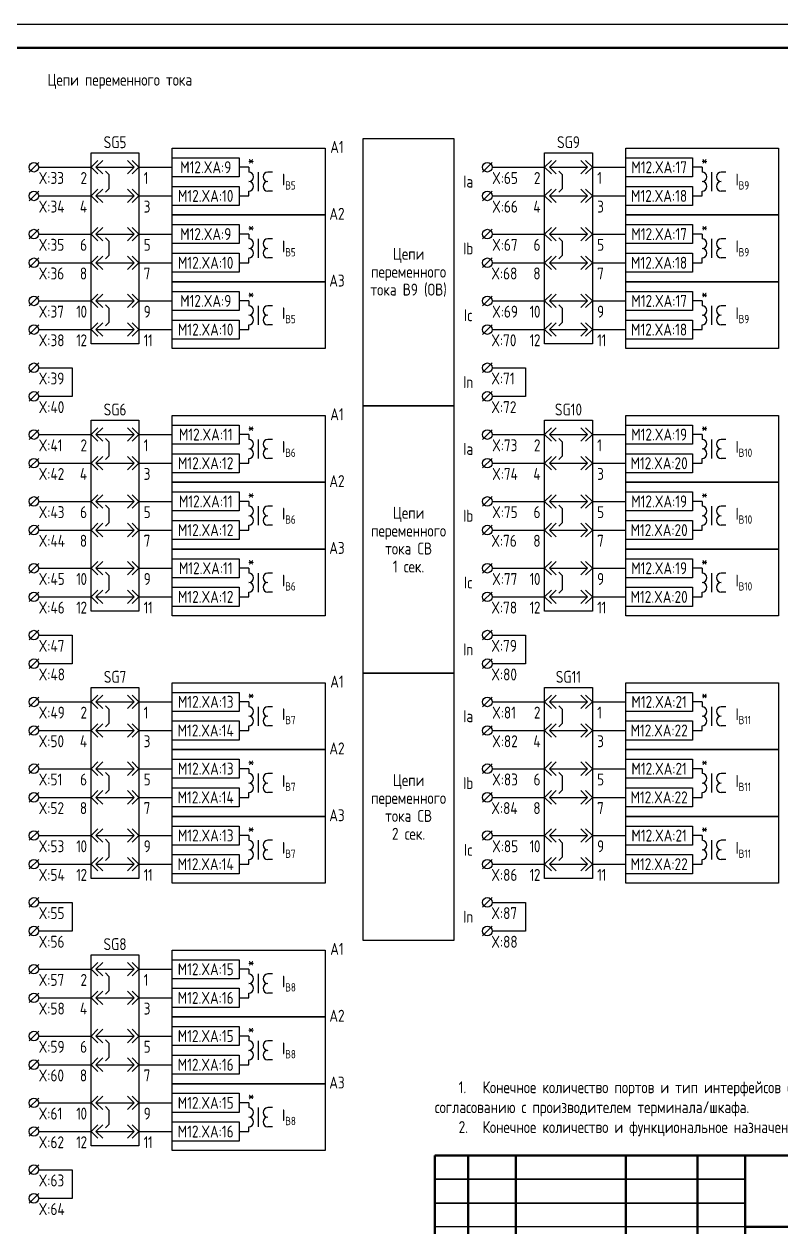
# Model space of a CAD drawing. Header units: millimetres. Extents: x -1245 to 5086, y -99 to 618.
# Drawn here: x 143.9 to 302.5, y 45 to 297 of the extents above; entities that cross this region are included whole.
import ezdxf

# ---------------------------------------------------------------- set-up
doc = ezdxf.new("R2010")
doc.units = ezdxf.units.MM
doc.styles.add('Gost_type_A', font='GOST_A.TTF')

# ---------------------------------------------------------------- blocks, each defined once
blk = doc.blocks.new('Формат_А3')
blk.add_lwpolyline([(-420, 297), (0, 297), (0, 0), (-420, 0)], close=True)
at = {"lineweight": 50}
blk.add_lwpolyline([(-400, 292), (-5, 292), (-5, 5), (-400, 5)], close=True, dxfattribs=at)
blk = doc.blocks.new('Штамп большой нижний')
at = {"lineweight": 50}
for points in [[(-185, 55), (-178, 55), (-178, 35), (-185, 35)], [(-178, 55), (-168, 55), (-168, 35), (-178, 35)], [(-168, 55), (-145, 55), (-145, 35), (-168, 35)], [(-145, 55), (-130, 55), (-130, 35), (-145, 35)], [(-130, 55), (-120, 55), (-120, 35), (-130, 35)], [(-120, 55), (0, 55), (0, 40), (-120, 40)]]:
    blk.add_lwpolyline(points, close=True, dxfattribs=at)
for points in [[(-185, 55), (-178, 55), (-178, 50), (-185, 50)], [(-178, 55), (-168, 55), (-168, 50), (-178, 50)], [(-168, 55), (-145, 55), (-145, 50), (-168, 50)], [(-145, 55), (-130, 55), (-130, 50), (-145, 50)], [(-130, 55), (-120, 55), (-120, 50), (-130, 50)], [(-185, 50), (-178, 50), (-178, 45), (-185, 45)], [(-178, 50), (-168, 50), (-168, 45), (-178, 45)], [(-168, 50), (-145, 50), (-145, 45), (-168, 45)], [(-145, 50), (-130, 50), (-130, 45), (-145, 45)], [(-130, 50), (-120, 50), (-120, 45), (-130, 45)], [(-185, 45), (-178, 45), (-178, 40), (-185, 40)], [(-178, 45), (-168, 45), (-168, 40), (-178, 40)], [(-168, 45), (-145, 45), (-145, 40), (-168, 40)], [(-145, 45), (-130, 45), (-130, 40), (-145, 40)], [(-130, 45), (-120, 45), (-120, 40), (-130, 40)]]:
    blk.add_lwpolyline(points, close=True)
blk = doc.blocks.new('БИ_разъем')
for p, q in [((0, 0), (1.41, 1.41)), ((0, 0), (1.41, 1.41)), ((0, 0), (1.41, -1.41)), ((0, 0), (1.41, -1.41)), ((1, 0), (2.41, 1.41)), ((1, 0), (2.41, -1.41)), ((1, 0), (9, 0)), ((9, 0), (7.59, 1.41)), ((9, 0), (7.59, -1.41)), ((10, 0), (8.59, 1.41)), ((10, 0), (8.59, 1.41)), ((10, 0), (8.59, -1.41)), ((10, 0), (8.59, -1.41))]:
    blk.add_line(p, q)
blk = doc.blocks.new('БИ_перемычка')
for p, q in [((2.97, -0.79), (3.67, -1.5)), ((3.67, -1.5), (3.67, -4.5)), ((2.97, -5.21), (3.67, -4.5))]:
    blk.add_line(p, q)

msp = doc.modelspace()

# ---------------------------------------------------------------- linework, layer by layer
for p, q in [((147, 268), (145, 266)), ((242, 268), (240, 266)), ((147, 267), (158, 267)), ((168, 267), (175, 267)), ((191, 267), (189, 267)), ((242, 267), (253, 267)), ((263, 267), (270, 267)), ((286, 267), (284, 267)), ((147, 262), (145, 260)), ((147, 261), (157.83, 261)), ((168.17, 261), (175, 261)), ((189, 261), (191, 261)), ((242, 262), (240, 260)), ((242, 261), (252.83, 261)), ((263.17, 261), (270, 261)), ((284, 261), (286, 261)), ((147, 254), (145, 252)), ((147, 253), (157.83, 253)), ((168.17, 253), (175, 253)), ((191, 253), (189, 253)), ((242, 254), (240, 252)), ((242, 253), (252.83, 253)), ((263.17, 253), (270, 253)), ((286, 253), (284, 253)), ((147, 248), (145, 246)), ((147, 247), (157.83, 247)), ((168.17, 247), (175, 247)), ((189, 247), (191, 247)), ((242, 248), (240, 246)), ((242, 247), (252.83, 247)), ((263.17, 247), (270, 247)), ((284, 247), (286, 247)), ((147, 240), (145, 238)), ((242, 240), (240, 238)), ((147, 239), (157.83, 239)), ((168.17, 239), (175, 239)), ((191, 239), (189, 239)), ((242, 239), (252.83, 239)), ((263.17, 239), (270, 239)), ((286, 239), (284, 239)), ((147, 234), (145, 232)), ((147, 233), (157.83, 233)), ((168.17, 233), (175, 233)), ((189, 233), (191, 233)), ((242, 234), (240, 232)), ((242, 233), (252.83, 233)), ((263.17, 233), (270, 233)), ((284, 233), (286, 233)), ((147, 226), (145, 224)), ((147, 225), (154, 225)), ((154, 225), (154, 219)), ((242, 226), (240, 224)), ((242, 225), (249, 225)), ((249, 225), (249, 219)), ((147, 220), (145, 218)), ((242, 220), (240, 218)), ((154, 219), (147, 219)), ((249, 219), (242, 219)), ((147, 212), (145, 210)), ((242, 212), (240, 210)), ((147, 211), (158, 211)), ((168, 211), (175, 211)), ((191, 211), (189, 211)), ((242, 211), (253, 211)), ((263, 211), (270, 211)), ((286, 211), (284, 211)), ((147, 206), (145, 204)), ((147, 205), (157.83, 205)), ((168.17, 205), (175, 205)), ((189, 205), (191, 205)), ((242, 206), (240, 204)), ((242, 205), (252.83, 205)), ((263.17, 205), (270, 205)), ((284, 205), (286, 205)), ((147, 198), (145, 196)), ((147, 197), (157.83, 197)), ((168.17, 197), (175, 197)), ((191, 197), (189, 197)), ((242, 198), (240, 196)), ((242, 197), (252.83, 197)), ((263.17, 197), (270, 197)), ((286, 197), (284, 197)), ((147, 192), (145, 190)), ((242, 192), (240, 190)), ((147, 191), (157.83, 191)), ((168.17, 191), (175, 191)), ((189, 191), (191, 191)), ((242, 191), (252.83, 191)), ((263.17, 191), (270, 191)), ((284, 191), (286, 191)), ((147, 184), (145, 182)), ((242, 184), (240, 182)), ((147, 183), (157.83, 183)), ((168.17, 183), (175, 183)), ((191, 183), (189, 183)), ((242, 183), (252.83, 183)), ((263.17, 183), (270, 183)), ((286, 183), (284, 183)), ((147, 178), (145, 176)), ((147, 177), (157.83, 177)), ((168.17, 177), (175, 177)), ((189, 177), (191, 177)), ((242, 178), (240, 176)), ((242, 177), (252.83, 177)), ((263.17, 177), (270, 177)), ((284, 177), (286, 177)), ((147, 170), (145, 168)), ((147, 169), (154, 169)), ((154, 169), (154, 163)), ((242, 170), (240, 168)), ((242, 169), (249, 169)), ((249, 169), (249, 163)), ((147, 164), (145, 162)), ((242, 164), (240, 162)), ((154, 163), (147, 163)), ((249, 163), (242, 163)), ((147, 156), (145, 154)), ((147, 155), (158, 155)), ((168, 155), (175, 155)), ((191, 155), (189, 155)), ((242, 156), (240, 154)), ((242, 155), (253, 155)), ((263, 155), (270, 155)), ((286, 155), (284, 155)), ((147, 150), (145, 148)), ((147, 149), (157.83, 149)), ((168.17, 149), (175, 149)), ((189, 149), (191, 149)), ((242, 150), (240, 148)), ((242, 149), (252.83, 149)), ((263.17, 149), (270, 149)), ((284, 149), (286, 149)), ((147, 142), (145, 140)), ((242, 142), (240, 140)), ((147, 141), (157.83, 141)), ((168.17, 141), (175, 141)), ((191, 141), (189, 141)), ((242, 141), (252.83, 141)), ((263.17, 141), (270, 141)), ((286, 141), (284, 141)), ((147, 136), (145, 134)), ((147, 135), (157.83, 135)), ((168.17, 135), (175, 135)), ((189, 135), (191, 135)), ((242, 136), (240, 134)), ((242, 135), (252.83, 135)), ((263.17, 135), (270, 135)), ((284, 135), (286, 135)), ((147, 128), (145, 126)), ((147, 127), (157.83, 127)), ((168.17, 127), (175, 127)), ((191, 127), (189, 127)), ((242, 128), (240, 126)), ((242, 127), (252.83, 127)), ((263.17, 127), (270, 127)), ((286, 127), (284, 127)), ((147, 122), (145, 120)), ((147, 121), (157.83, 121)), ((168.17, 121), (175, 121)), ((189, 121), (191, 121)), ((242, 122), (240, 120)), ((242, 121), (252.83, 121)), ((263.17, 121), (270, 121)), ((284, 121), (286, 121)), ((147, 114), (145, 112)), ((242, 114), (240, 112)), ((147, 113), (154, 113)), ((154, 113), (154, 107)), ((242, 113), (249, 113)), ((249, 113), (249, 107)), ((147, 108), (145, 106)), ((154, 107), (147, 107)), ((242, 108), (240, 106)), ((249, 107), (242, 107)), ((147, 100), (145, 98)), ((147, 99), (158, 99)), ((168, 99), (175, 99)), ((191, 99), (189, 99)), ((147, 94), (145, 92)), ((147, 93), (157.83, 93)), ((168.17, 93), (175, 93)), ((189, 93), (191, 93)), ((147, 86), (145, 84)), ((147, 85), (157.83, 85)), ((168.17, 85), (175, 85)), ((191, 85), (189, 85)), ((147, 80), (145, 78)), ((147, 79), (157.83, 79)), ((168.17, 79), (175, 79)), ((189, 79), (191, 79)), ((147, 72), (145, 70)), ((147, 71), (157.83, 71)), ((168.17, 71), (175, 71)), ((191, 71), (189, 71)), ((147, 66), (145, 64)), ((147, 65), (157.83, 65)), ((168.17, 65), (175, 65)), ((189, 65), (191, 65)), ((147, 58), (145, 56)), ((147, 57), (154, 57)), ((154, 57), (154, 51)), ((147, 52), (145, 50)), ((154, 51), (147, 51))]:
    msp.add_line(p, q)
at = {"ltscale": 4}
for p, q in [((191, 267), (191, 266)), ((191, 266.5), (191, 266)), ((193, 266), (193, 262)), ((193, 266), (193, 262)), ((196, 266), (195, 266)), ((196, 266), (195, 266)), ((286, 267), (286, 266)), ((286, 266.5), (286, 266)), ((288, 266), (288, 262)), ((288, 266), (288, 262)), ((291, 266), (290, 266)), ((291, 266), (290, 266)), ((191, 261), (191, 262)), ((196, 262), (195, 262)), ((196, 262), (195, 262)), ((286, 261), (286, 262)), ((291, 262), (290, 262)), ((291, 262), (290, 262)), ((191, 253), (191, 252)), ((191, 252.5), (191, 252)), ((193, 252), (193, 248)), ((193, 252), (193, 248)), ((196, 252), (195, 252)), ((196, 252), (195, 252)), ((286, 253), (286, 252)), ((286, 252.5), (286, 252)), ((288, 252), (288, 248)), ((288, 252), (288, 248)), ((291, 252), (290, 252)), ((291, 252), (290, 252)), ((191, 247), (191, 248)), ((196, 248), (195, 248)), ((196, 248), (195, 248)), ((286, 247), (286, 248)), ((291, 248), (290, 248)), ((291, 248), (290, 248)), ((191, 239), (191, 238)), ((191, 238.5), (191, 238)), ((193, 238), (193, 234)), ((193, 238), (193, 234)), ((196, 238), (195, 238)), ((196, 238), (195, 238)), ((286, 239), (286, 238)), ((286, 238.5), (286, 238)), ((288, 238), (288, 234)), ((288, 238), (288, 234)), ((291, 238), (290, 238)), ((291, 238), (290, 238)), ((191, 233), (191, 234)), ((196, 234), (195, 234)), ((196, 234), (195, 234)), ((286, 233), (286, 234)), ((291, 234), (290, 234)), ((291, 234), (290, 234)), ((191, 211), (191, 210)), ((191, 210.5), (191, 210)), ((193, 210), (193, 206)), ((193, 210), (193, 206)), ((196, 210), (195, 210)), ((196, 210), (195, 210)), ((286, 211), (286, 210)), ((286, 210.5), (286, 210)), ((288, 210), (288, 206)), ((288, 210), (288, 206)), ((291, 210), (290, 210)), ((291, 210), (290, 210)), ((191, 205), (191, 206)), ((196, 206), (195, 206)), ((196, 206), (195, 206)), ((286, 205), (286, 206)), ((291, 206), (290, 206)), ((291, 206), (290, 206)), ((191, 197), (191, 196)), ((286, 197), (286, 196)), ((191, 196.5), (191, 196)), ((193, 196), (193, 192)), ((193, 196), (193, 192)), ((196, 196), (195, 196)), ((196, 196), (195, 196)), ((286, 196.5), (286, 196)), ((288, 196), (288, 192)), ((288, 196), (288, 192)), ((291, 196), (290, 196)), ((291, 196), (290, 196)), ((191, 191), (191, 192)), ((196, 192), (195, 192)), ((196, 192), (195, 192)), ((286, 191), (286, 192)), ((291, 192), (290, 192)), ((291, 192), (290, 192)), ((191, 183), (191, 182)), ((191, 182.5), (191, 182)), ((193, 182), (193, 178)), ((193, 182), (193, 178)), ((196, 182), (195, 182)), ((196, 182), (195, 182)), ((286, 183), (286, 182)), ((286, 182.5), (286, 182)), ((288, 182), (288, 178)), ((288, 182), (288, 178)), ((291, 182), (290, 182)), ((291, 182), (290, 182)), ((191, 177), (191, 178)), ((196, 178), (195, 178)), ((196, 178), (195, 178)), ((286, 177), (286, 178)), ((291, 178), (290, 178)), ((291, 178), (290, 178)), ((191, 155), (191, 154)), ((191, 154.5), (191, 154)), ((193, 154), (193, 150)), ((193, 154), (193, 150)), ((196, 154), (195, 154)), ((196, 154), (195, 154)), ((286, 155), (286, 154)), ((286, 154.5), (286, 154)), ((288, 154), (288, 150)), ((288, 154), (288, 150)), ((291, 154), (290, 154)), ((291, 154), (290, 154)), ((191, 149), (191, 150)), ((196, 150), (195, 150)), ((196, 150), (195, 150)), ((286, 149), (286, 150)), ((291, 150), (290, 150)), ((291, 150), (290, 150)), ((191, 141), (191, 140)), ((191, 140.5), (191, 140)), ((193, 140), (193, 136)), ((193, 140), (193, 136)), ((196, 140), (195, 140)), ((196, 140), (195, 140)), ((286, 141), (286, 140)), ((286, 140.5), (286, 140)), ((288, 140), (288, 136)), ((288, 140), (288, 136)), ((291, 140), (290, 140)), ((291, 140), (290, 140)), ((191, 135), (191, 136)), ((196, 136), (195, 136)), ((196, 136), (195, 136)), ((286, 135), (286, 136)), ((291, 136), (290, 136)), ((291, 136), (290, 136)), ((191, 127), (191, 126)), ((191, 126.5), (191, 126)), ((193, 126), (193, 122)), ((193, 126), (193, 122)), ((196, 126), (195, 126)), ((196, 126), (195, 126)), ((286, 127), (286, 126)), ((286, 126.5), (286, 126)), ((288, 126), (288, 122)), ((288, 126), (288, 122)), ((291, 126), (290, 126)), ((291, 126), (290, 126)), ((191, 121), (191, 122)), ((196, 122), (195, 122)), ((196, 122), (195, 122)), ((286, 121), (286, 122)), ((291, 122), (290, 122)), ((291, 122), (290, 122)), ((191, 99), (191, 98)), ((191, 98.5), (191, 98)), ((193, 98), (193, 94)), ((193, 98), (193, 94)), ((196, 98), (195, 98)), ((196, 98), (195, 98)), ((191, 93), (191, 94)), ((196, 94), (195, 94)), ((196, 94), (195, 94)), ((191, 85), (191, 84)), ((191, 84.5), (191, 84)), ((193, 84), (193, 80)), ((193, 84), (193, 80)), ((196, 84), (195, 84)), ((196, 84), (195, 84)), ((191, 79), (191, 80)), ((196, 80), (195, 80)), ((196, 80), (195, 80)), ((191, 71), (191, 70)), ((191, 70.5), (191, 70)), ((193, 70), (193, 66)), ((193, 70), (193, 66)), ((196, 70), (195, 70)), ((196, 70), (195, 70)), ((191, 65), (191, 66)), ((196, 66), (195, 66)), ((196, 66), (195, 66))]:
    msp.add_line(p, q, dxfattribs=at)
for points in [[(234, 217), (215, 217), (215, 273), (234, 273)], [(158, 270), (168, 270), (168, 230), (158, 230)], [(175, 271), (207, 271), (207, 257), (175, 257)], [(253, 270), (263, 270), (263, 230), (253, 230)], [(270, 271), (302, 271), (302, 257), (270, 257)], [(175, 269), (189, 269), (189, 265), (175, 265)], [(270, 269), (284, 269), (284, 265), (270, 265)], [(175, 263), (189, 263), (189, 259), (175, 259)], [(270, 263), (284, 263), (284, 259), (270, 259)], [(175, 257), (207, 257), (207, 243), (175, 243)], [(175, 255), (189, 255), (189, 251), (175, 251)], [(270, 257), (302, 257), (302, 243), (270, 243)], [(270, 255), (284, 255), (284, 251), (270, 251)], [(175, 249), (189, 249), (189, 245), (175, 245)], [(270, 249), (284, 249), (284, 245), (270, 245)], [(175, 243), (207, 243), (207, 229), (175, 229)], [(270, 243), (302, 243), (302, 229), (270, 229)], [(175, 241), (189, 241), (189, 237), (175, 237)], [(270, 241), (284, 241), (284, 237), (270, 237)], [(175, 235), (189, 235), (189, 231), (175, 231)], [(270, 235), (284, 235), (284, 231), (270, 231)], [(234, 161), (215, 161), (215, 217), (234, 217)], [(175, 215), (207, 215), (207, 201), (175, 201)], [(270, 215), (302, 215), (302, 201), (270, 201)], [(158, 214), (168, 214), (168, 174), (158, 174)], [(175, 213), (189, 213), (189, 209), (175, 209)], [(253, 214), (263, 214), (263, 174), (253, 174)], [(270, 213), (284, 213), (284, 209), (270, 209)], [(175, 207), (189, 207), (189, 203), (175, 203)], [(270, 207), (284, 207), (284, 203), (270, 203)], [(175, 201), (207, 201), (207, 187), (175, 187)], [(270, 201), (302, 201), (302, 187), (270, 187)], [(175, 199), (189, 199), (189, 195), (175, 195)], [(270, 199), (284, 199), (284, 195), (270, 195)], [(175, 193), (189, 193), (189, 189), (175, 189)], [(270, 193), (284, 193), (284, 189), (270, 189)], [(175, 187), (207, 187), (207, 173), (175, 173)], [(270, 187), (302, 187), (302, 173), (270, 173)], [(175, 185), (189, 185), (189, 181), (175, 181)], [(270, 185), (284, 185), (284, 181), (270, 181)], [(175, 179), (189, 179), (189, 175), (175, 175)], [(270, 179), (284, 179), (284, 175), (270, 175)], [(175, 159), (207, 159), (207, 145), (175, 145)], [(234, 105), (215, 105), (215, 161), (234, 161)], [(270, 159), (302, 159), (302, 145), (270, 145)], [(158, 158), (168, 158), (168, 118), (158, 118)], [(175, 157), (189, 157), (189, 153), (175, 153)], [(253, 158), (263, 158), (263, 118), (253, 118)], [(270, 157), (284, 157), (284, 153), (270, 153)], [(175, 151), (189, 151), (189, 147), (175, 147)], [(270, 151), (284, 151), (284, 147), (270, 147)], [(175, 145), (207, 145), (207, 131), (175, 131)], [(270, 145), (302, 145), (302, 131), (270, 131)], [(175, 143), (189, 143), (189, 139), (175, 139)], [(270, 143), (284, 143), (284, 139), (270, 139)], [(175, 137), (189, 137), (189, 133), (175, 133)], [(270, 137), (284, 137), (284, 133), (270, 133)], [(175, 131), (207, 131), (207, 117), (175, 117)], [(175, 129), (189, 129), (189, 125), (175, 125)], [(270, 131), (302, 131), (302, 117), (270, 117)], [(270, 129), (284, 129), (284, 125), (270, 125)], [(175, 123), (189, 123), (189, 119), (175, 119)], [(270, 123), (284, 123), (284, 119), (270, 119)], [(158, 102), (168, 102), (168, 62), (158, 62)], [(175, 103), (207, 103), (207, 89), (175, 89)], [(175, 101), (189, 101), (189, 97), (175, 97)], [(175, 95), (189, 95), (189, 91), (175, 91)], [(175, 89), (207, 89), (207, 75), (175, 75)], [(175, 87), (189, 87), (189, 83), (175, 83)], [(175, 81), (189, 81), (189, 77), (175, 77)], [(175, 75), (207, 75), (207, 61), (175, 61)], [(175, 73), (189, 73), (189, 69), (175, 69)], [(175, 67), (189, 67), (189, 63), (175, 63)]]:
    msp.add_lwpolyline(points, close=True)
for centre in [(146, 267), (241, 267), (146, 261), (241, 261), (146, 253), (241, 253), (146, 247), (241, 247), (146, 239), (241, 239), (146, 233), (241, 233), (146, 225), (241, 225), (146, 219), (241, 219), (146, 211), (241, 211), (146, 205), (241, 205), (146, 197), (241, 197), (146, 191), (241, 191), (146, 183), (241, 183), (146, 177), (241, 177), (146, 169), (241, 169), (146, 163), (241, 163), (146, 155), (241, 155), (146, 149), (241, 149), (146, 141), (241, 141), (146, 135), (241, 135), (146, 127), (241, 127), (146, 121), (241, 121), (146, 113), (241, 113), (146, 107), (241, 107), (146, 99), (146, 93), (146, 85), (146, 79), (146, 71), (146, 65), (146, 57), (146, 51)]:
    msp.add_circle(centre, 1)
for centre, start, end in [((191, 265), 270, 90), ((191, 265), 270, 90), ((195, 265), 90, 270), ((195, 265), 90, 270), ((286, 265), 270, 90), ((286, 265), 270, 90), ((290, 265), 90, 270), ((290, 265), 90, 270), ((191, 263), 270, 90), ((191, 263), 270, 90), ((195, 263), 90, 270), ((195, 263), 90, 270), ((286, 263), 270, 90), ((286, 263), 270, 90), ((290, 263), 90, 270), ((290, 263), 90, 270), ((191, 251), 270, 90), ((191, 251), 270, 90), ((195, 251), 90, 270), ((195, 251), 90, 270), ((286, 251), 270, 90), ((286, 251), 270, 90), ((290, 251), 90, 270), ((290, 251), 90, 270), ((191, 249), 270, 90), ((191, 249), 270, 90), ((195, 249), 90, 270), ((195, 249), 90, 270), ((286, 249), 270, 90), ((286, 249), 270, 90), ((290, 249), 90, 270), ((290, 249), 90, 270), ((191, 237), 270, 90), ((191, 237), 270, 90), ((195, 237), 90, 270), ((195, 237), 90, 270), ((286, 237), 270, 90), ((286, 237), 270, 90), ((290, 237), 90, 270), ((290, 237), 90, 270), ((191, 235), 270, 90), ((191, 235), 270, 90), ((195, 235), 90, 270), ((195, 235), 90, 270), ((286, 235), 270, 90), ((286, 235), 270, 90), ((290, 235), 90, 270), ((290, 235), 90, 270), ((191, 209), 270, 90), ((191, 209), 270, 90), ((195, 209), 90, 270), ((195, 209), 90, 270), ((286, 209), 270, 90), ((286, 209), 270, 90), ((290, 209), 90, 270), ((290, 209), 90, 270), ((191, 207), 270, 90), ((191, 207), 270, 90), ((195, 207), 90, 270), ((195, 207), 90, 270), ((286, 207), 270, 90), ((286, 207), 270, 90), ((290, 207), 90, 270), ((290, 207), 90, 270), ((191, 195), 270, 90), ((191, 195), 270, 90), ((195, 195), 90, 270), ((195, 195), 90, 270), ((286, 195), 270, 90), ((286, 195), 270, 90), ((290, 195), 90, 270), ((290, 195), 90, 270), ((191, 193), 270, 90), ((191, 193), 270, 90), ((195, 193), 90, 270), ((195, 193), 90, 270), ((286, 193), 270, 90), ((286, 193), 270, 90), ((290, 193), 90, 270), ((290, 193), 90, 270), ((191, 181), 270, 90), ((191, 181), 270, 90), ((195, 181), 90, 270), ((195, 181), 90, 270), ((286, 181), 270, 90), ((286, 181), 270, 90), ((290, 181), 90, 270), ((290, 181), 90, 270), ((191, 179), 270, 90), ((191, 179), 270, 90), ((195, 179), 90, 270), ((195, 179), 90, 270), ((286, 179), 270, 90), ((286, 179), 270, 90), ((290, 179), 90, 270), ((290, 179), 90, 270), ((191, 153), 270, 90), ((191, 153), 270, 90), ((195, 153), 90, 270), ((195, 153), 90, 270), ((286, 153), 270, 90), ((286, 153), 270, 90), ((290, 153), 90, 270), ((290, 153), 90, 270), ((191, 151), 270, 90), ((191, 151), 270, 90), ((195, 151), 90, 270), ((195, 151), 90, 270), ((286, 151), 270, 90), ((286, 151), 270, 90), ((290, 151), 90, 270), ((290, 151), 90, 270), ((191, 139), 270, 90), ((191, 139), 270, 90), ((195, 139), 90, 270), ((195, 139), 90, 270), ((286, 139), 270, 90), ((286, 139), 270, 90), ((290, 139), 90, 270), ((290, 139), 90, 270), ((191, 137), 270, 90), ((191, 137), 270, 90), ((195, 137), 90, 270), ((195, 137), 90, 270), ((286, 137), 270, 90), ((286, 137), 270, 90), ((290, 137), 90, 270), ((290, 137), 90, 270), ((191, 125), 270, 90), ((191, 125), 270, 90), ((195, 125), 90, 270), ((195, 125), 90, 270), ((286, 125), 270, 90), ((286, 125), 270, 90), ((290, 125), 90, 270), ((290, 125), 90, 270), ((191, 123), 270, 90), ((191, 123), 270, 90), ((195, 123), 90, 270), ((195, 123), 90, 270), ((286, 123), 270, 90), ((286, 123), 270, 90), ((290, 123), 90, 270), ((290, 123), 90, 270), ((191, 97), 270, 90), ((191, 97), 270, 90), ((191, 95), 270, 90), ((191, 95), 270, 90), ((195, 97), 90, 270), ((195, 97), 90, 270), ((195, 95), 90, 270), ((195, 95), 90, 270), ((191, 83), 270, 90), ((191, 83), 270, 90), ((195, 83), 90, 270), ((195, 83), 90, 270), ((191, 81), 270, 90), ((191, 81), 270, 90), ((195, 81), 90, 270), ((195, 81), 90, 270), ((191, 69), 270, 90), ((191, 69), 270, 90), ((195, 69), 90, 270), ((195, 69), 90, 270), ((191, 67), 270, 90), ((191, 67), 270, 90), ((195, 67), 90, 270), ((195, 67), 90, 270)]:
    msp.add_arc(centre, 1, start, end, dxfattribs=at)

# ---------------------------------------------------------------- block references
for name, p in [('Формат_А3', (420, 0)), ('БИ_разъем', (158, 267)), ('БИ_разъем', (253, 267)), ('БИ_перемычка', (158, 267)), ('БИ_перемычка', (253, 267)), ('БИ_разъем', (158, 261)), ('БИ_разъем', (253, 261)), ('БИ_разъем', (158, 253)), ('БИ_перемычка', (158, 253)), ('БИ_разъем', (253, 253)), ('БИ_перемычка', (253, 253)), ('БИ_разъем', (158, 247)), ('БИ_разъем', (253, 247)), ('БИ_разъем', (158, 239)), ('БИ_разъем', (253, 239)), ('БИ_перемычка', (158, 239)), ('БИ_перемычка', (253, 239)), ('БИ_разъем', (158, 233)), ('БИ_разъем', (253, 233)), ('БИ_разъем', (158, 211)), ('БИ_разъем', (253, 211)), ('БИ_перемычка', (158, 211)), ('БИ_перемычка', (253, 211)), ('БИ_разъем', (158, 205)), ('БИ_разъем', (253, 205)), ('БИ_разъем', (158, 197)), ('БИ_разъем', (253, 197)), ('БИ_перемычка', (158, 197)), ('БИ_перемычка', (253, 197)), ('БИ_разъем', (158, 191)), ('БИ_разъем', (253, 191)), ('БИ_разъем', (158, 183)), ('БИ_разъем', (253, 183)), ('БИ_перемычка', (158, 183)), ('БИ_перемычка', (253, 183)), ('БИ_разъем', (158, 177)), ('БИ_разъем', (253, 177)), ('БИ_разъем', (158, 155)), ('БИ_разъем', (253, 155)), ('БИ_перемычка', (158, 155)), ('БИ_перемычка', (253, 155)), ('БИ_разъем', (158, 149)), ('БИ_разъем', (253, 149)), ('БИ_разъем', (158, 141)), ('БИ_разъем', (253, 141)), ('БИ_перемычка', (158, 141)), ('БИ_перемычка', (253, 141)), ('БИ_разъем', (158, 135)), ('БИ_разъем', (253, 135)), ('БИ_разъем', (158, 127)), ('БИ_перемычка', (158, 127)), ('БИ_разъем', (253, 127)), ('БИ_перемычка', (253, 127)), ('БИ_разъем', (158, 121)), ('БИ_разъем', (253, 121)), ('БИ_разъем', (158, 99)), ('БИ_перемычка', (158, 99)), ('БИ_разъем', (158, 93)), ('БИ_разъем', (158, 85)), ('БИ_перемычка', (158, 85)), ('БИ_разъем', (158, 79)), ('БИ_разъем', (158, 71)), ('БИ_перемычка', (158, 71)), ('БИ_разъем', (158, 65)), ('Штамп большой нижний', (415, 5))]:
    msp.add_blockref(name, p)

# ---------------------------------------------------------------- texts
at = {"char_height": 2.5, "line_spacing_factor": 0.9, "style": 'Gost_type_A'}
for s, insert, width, attachment_point in [('Цепи переменного тока', (164, 285), 288, 5), ('SG5', (163, 271), 10, 8), ('A1', (209.5, 270), 35, 8), ('SG9', (258, 271), 10, 8), ('X:33', (147, 266), 10, 1), ('{\\T0.9;2}', (157, 266), 5, 3), ('{\\T0.9;1}', (169, 266), 5, 1), ('Ia', (237, 264), 6, 5), ('X:65', (242, 266), 10, 1), ('{\\T0.9;2}', (252, 266), 5, 3), ('{\\T0.9;1}', (264, 266), 5, 1), ('X:34', (147, 260), 10, 1), ('{\\T0.9;4}', (157, 260), 5, 3), ('{\\T0.9;3}', (169, 260), 5, 1), ('X:66', (242, 260), 10, 1), ('{\\T0.9;4}', (252, 260), 5, 3), ('{\\T0.9;3}', (264, 260), 5, 1), ('A2', (209.5, 256), 35, 8), ('X:35', (147, 252), 10, 1), ('{\\T0.9;6}', (157, 252), 5, 3), ('{\\T0.9;5}', (169, 252), 5, 1), ('X:67', (242, 252), 10, 1), ('{\\T0.9;6}', (252, 252), 5, 3), ('{\\T0.9;5}', (264, 252), 5, 1), ('Цепи переменного тока В9 (ОВ)', (224.5, 245), 19, 5), ('Ib', (237, 250), 6, 5), ('X:36', (147, 246), 10, 1), ('{\\T0.9;8}', (157, 246), 5, 3), ('{\\T0.9;7}', (169, 246), 5, 1), ('A3', (209.5, 242), 35, 8), ('X:68', (241.83, 246), 10, 1), ('{\\T0.9;8}', (252, 246), 5, 3), ('{\\T0.9;7}', (264, 246), 5, 1), ('X:37', (147, 238), 10, 1), ('{\\T0.9;10}', (157, 238), 5, 3), ('{\\T0.9;9}', (169, 238), 5, 1), ('Ic', (237, 236), 6, 5), ('X:69', (242, 238), 10, 1), ('{\\T0.9;10}', (252, 238), 5, 3), ('{\\T0.9;9}', (264, 238), 5, 1), ('X:38', (147, 232), 10, 1), ('{\\T0.9;12}', (157, 232), 5, 3), ('{\\T0.9;11}', (169, 232), 5, 1), ('X:70', (241.83, 232), 10, 1), ('{\\T0.9;12}', (252, 232), 5, 3), ('{\\T0.9;11}', (264, 232), 5, 1), ('X:39', (147, 224), 10, 1), ('In', (237, 222), 6, 5), ('X:71', (241.83, 224), 10, 1), ('X:40', (147, 218), 10, 1), ('SG6', (163, 215), 10, 8), ('X:72', (241.83, 218), 10, 1), ('SG10', (258, 215), 10, 8), ('A1', (209.5, 214), 35, 8), ('X:41', (147, 210), 10, 1), ('{\\T0.9;2}', (157, 210), 5, 3), ('{\\T0.9;1}', (169, 210), 5, 1), ('Ia', (237, 208), 6, 5), ('X:73', (242, 210), 10, 1), ('{\\T0.9;2}', (252, 210), 5, 3), ('{\\T0.9;1}', (264, 210), 5, 1), ('X:42', (147, 204), 10, 1), ('{\\T0.9;4}', (157, 204), 5, 3), ('{\\T0.9;3}', (169, 204), 5, 1), ('A2', (209.5, 200), 35, 8), ('X:74', (242, 204), 10, 1), ('{\\T0.9;4}', (252, 204), 5, 3), ('{\\T0.9;3}', (264, 204), 5, 1), ('X:43', (147, 196), 10, 1), ('{\\T0.9;6}', (157, 196), 5, 3), ('{\\T0.9;5}', (169, 196), 5, 1), ('Цепи переменного тока СВ\\P1 сек.', (224.5, 189), 19, 5), ('Ib', (237, 194), 6, 5), ('X:75', (242, 196), 10, 1), ('{\\T0.9;6}', (252, 196), 5, 3), ('{\\T0.9;5}', (264, 196), 5, 1), ('X:44', (147, 190), 10, 1), ('{\\T0.9;8}', (157, 190), 5, 3), ('{\\T0.9;7}', (169, 190), 5, 1), ('X:76', (241.83, 190), 10, 1), ('{\\T0.9;8}', (252, 190), 5, 3), ('{\\T0.9;7}', (264, 190), 5, 1), ('A3', (209.5, 186), 35, 8), ('X:45', (147, 182), 10, 1), ('{\\T0.9;10}', (157, 182), 5, 3), ('{\\T0.9;9}', (169, 182), 5, 1), ('X:77', (242, 182), 10, 1), ('{\\T0.9;10}', (252, 182), 5, 3), ('{\\T0.9;9}', (264, 182), 5, 1), ('Ic', (237, 180), 6, 5), ('X:46', (147, 176), 10, 1), ('{\\T0.9;12}', (157, 176), 5, 3), ('{\\T0.9;11}', (169, 176), 5, 1), ('X:78', (241.83, 176), 10, 1), ('{\\T0.9;12}', (252, 176), 5, 3), ('{\\T0.9;11}', (264, 176), 5, 1), ('X:47', (147, 168), 10, 1), ('In', (237, 166), 6, 5), ('X:79', (241.83, 168), 10, 1), ('X:48', (147, 162), 10, 1), ('SG7', (163, 159), 10, 8), ('X:80', (241.83, 162), 10, 1), ('SG11', (258, 159), 10, 8), ('A1', (209.5, 158), 35, 8), ('X:49', (147, 154), 10, 1), ('{\\T0.9;2}', (157, 154), 5, 3), ('{\\T0.9;1}', (169, 154), 5, 1), ('X:81', (242, 154), 10, 1), ('{\\T0.9;2}', (252, 154), 5, 3), ('{\\T0.9;1}', (264, 154), 5, 1), ('Ia', (237, 152), 6, 5), ('X:50', (147, 148), 10, 1), ('{\\T0.9;4}', (157, 148), 5, 3), ('{\\T0.9;3}', (169, 148), 5, 1), ('A2', (209.5, 144), 35, 8), ('X:82', (242, 148), 10, 1), ('{\\T0.9;4}', (252, 148), 5, 3), ('{\\T0.9;3}', (264, 148), 5, 1), ('X:51', (147, 140), 10, 1), ('{\\T0.9;6}', (157, 140), 5, 3), ('{\\T0.9;5}', (169, 140), 5, 1), ('Цепи переменного тока СВ\\P2 сек.', (224.5, 133), 19, 5), ('Ib', (237, 138), 6, 5), ('X:83', (242, 140), 10, 1), ('{\\T0.9;6}', (252, 140), 5, 3), ('{\\T0.9;5}', (264, 140), 5, 1), ('X:52', (147, 134), 10, 1), ('{\\T0.9;8}', (157, 134), 5, 3), ('{\\T0.9;7}', (169, 134), 5, 1), ('X:84', (241.83, 134), 10, 1), ('{\\T0.9;8}', (252, 134), 5, 3), ('{\\T0.9;7}', (264, 134), 5, 1), ('A3', (209.5, 130), 35, 8), ('X:53', (147, 126), 10, 1), ('{\\T0.9;10}', (157, 126), 5, 3), ('{\\T0.9;9}', (169, 126), 5, 1), ('X:85', (242, 126), 10, 1), ('{\\T0.9;10}', (252, 126), 5, 3), ('{\\T0.9;9}', (264, 126), 5, 1), ('Ic', (237, 124), 6, 5), ('X:54', (147, 120), 10, 1), ('{\\T0.9;12}', (157, 120), 5, 3), ('{\\T0.9;11}', (169, 120), 5, 1), ('X:86', (241.83, 120), 10, 1), ('{\\T0.9;12}', (252, 120), 5, 3), ('{\\T0.9;11}', (264, 120), 5, 1), ('X:55', (147, 112), 10, 1), ('In', (237, 110), 6, 5), ('X:87', (241.83, 112), 10, 1), ('X:56', (147, 106), 10, 1), ('X:88', (241.83, 106), 10, 1), ('SG8', (163, 103), 10, 8), ('A1', (209.5, 102), 35, 8), ('X:57', (147, 98), 10, 1), ('{\\T0.9;2}', (157, 98), 5, 3), ('{\\T0.9;1}', (169, 98), 5, 1), ('X:58', (147, 92), 10, 1), ('{\\T0.9;4}', (157, 92), 5, 3), ('{\\T0.9;3}', (169, 92), 5, 1), ('A2', (209.5, 88), 35, 8), ('X:59', (147, 84), 10, 1), ('{\\T0.9;6}', (157, 84), 5, 3), ('{\\T0.9;5}', (169, 84), 5, 1), ('X:60', (147, 78), 10, 1), ('{\\T0.9;8}', (157, 78), 5, 3), ('{\\T0.9;7}', (169, 78), 5, 1), ('A3', (209.5, 74), 35, 8), ('X:61', (147, 70), 10, 1), ('{\\T0.9;10}', (157, 70), 5, 3), ('{\\T0.9;9}', (169, 70), 5, 1), ('X:62', (147, 64), 10, 1), ('{\\T0.9;12}', (157, 64), 5, 3), ('{\\T0.9;11}', (169, 64), 5, 1), ('X:63', (147, 56), 10, 1), ('X:64', (147, 50), 10, 1)]:
    msp.add_mtext(s, dxfattribs=dict(at, insert=insert, width=width, attachment_point=attachment_point))
at = {"char_height": 2.5, "style": 'Gost_type_A'}
for s, insert, width, attachment_point in [('M12.XA:9', (182, 267), 14, 5), ('*', (191.5, 268.5), 3, 5), ('M12.XA:17', (277, 267), 14, 5), ('*', (286.5, 268.5), 3, 5), ('\\A1;I{\\H0.7x;\\S^ В5;}', (198, 264), 8, 4), ('\\A1;I{\\H0.7x;\\S^ В9;}', (293, 264), 8, 4), ('M12.XA:10', (181.99, 260.99), 14.018, 5), ('M12.XA:18', (276.99, 260.99), 14.018, 5), ('*', (191.5, 254.5), 3, 5), ('*', (286.5, 254.5), 3, 5), ('M12.XA:9', (182, 253), 14, 5), ('M12.XA:17', (277, 253), 14, 5), ('\\A1;I{\\H0.7x;\\S^ В5;}', (198, 250), 8, 4), ('\\A1;I{\\H0.7x;\\S^ В9;}', (293, 250), 8, 4), ('M12.XA:10', (181.99, 246.99), 14.018, 5), ('M12.XA:18', (276.99, 246.99), 14.018, 5), ('M12.XA:9', (182, 239), 14, 5), ('*', (191.5, 240.5), 3, 5), ('M12.XA:17', (277, 239), 14, 5), ('*', (286.5, 240.5), 3, 5), ('\\A1;I{\\H0.7x;\\S^ В5;}', (198, 236), 8, 4), ('\\A1;I{\\H0.7x;\\S^ В9;}', (293, 236), 8, 4), ('M12.XA:10', (181.99, 232.99), 14.018, 5), ('M12.XA:18', (276.99, 232.99), 14.018, 5), ('M12.XA:11', (182, 211), 14, 5), ('*', (191.5, 212.5), 3, 5), ('M12.XA:19', (277, 211), 14, 5), ('*', (286.5, 212.5), 3, 5), ('\\A1;I{\\H0.7x;\\S^ В6;}', (198, 208), 8, 4), ('\\A1;I{\\H0.7x;\\S^ В10;}', (293, 208), 8, 4), ('M12.XA:12', (181.99, 205), 14.018, 5), ('M12.XA:20', (276.99, 204.99), 14.018, 5), ('M12.XA:11', (182, 197), 14, 5), ('*', (191.5, 198.5), 3, 5), ('M12.XA:19', (277, 197), 14, 5), ('*', (286.5, 198.5), 3, 5), ('\\A1;I{\\H0.7x;\\S^ В6;}', (198, 194), 8, 4), ('\\A1;I{\\H0.7x;\\S^ В10;}', (293, 194), 8, 4), ('M12.XA:12', (181.99, 191), 14.018, 5), ('M12.XA:20', (276.99, 190.99), 14.018, 5), ('M12.XA:11', (182, 183), 14, 5), ('*', (191.5, 184.5), 3, 5), ('M12.XA:19', (277, 183), 14, 5), ('*', (286.5, 184.5), 3, 5), ('\\A1;I{\\H0.7x;\\S^ В6;}', (198, 180), 8, 4), ('\\A1;I{\\H0.7x;\\S^ В10;}', (293, 180), 8, 4), ('M12.XA:12', (181.99, 177), 14.018, 5), ('M12.XA:20', (276.99, 176.99), 14.018, 5), ('M12.XA:13', (182, 155.01), 14, 5), ('*', (191.5, 156.5), 3, 5), ('M12.XA:21', (277, 155), 14, 5), ('*', (286.5, 156.5), 3, 5), ('\\A1;I{\\H0.7x;\\S^ В7;}', (198, 152), 8, 4), ('\\A1;I{\\H0.7x;\\S^ В11;}', (293, 152), 8, 4), ('M12.XA:14', (181.99, 149), 14.018, 5), ('M12.XA:22', (276.99, 149), 14.018, 5), ('M12.XA:13', (182, 141.01), 14, 5), ('*', (191.5, 142.5), 3, 5), ('M12.XA:21', (277, 141), 14, 5), ('*', (286.5, 142.5), 3, 5), ('\\A1;I{\\H0.7x;\\S^ В7;}', (198, 138), 8, 4), ('\\A1;I{\\H0.7x;\\S^ В11;}', (293, 138), 8, 4), ('M12.XA:14', (181.99, 135), 14.018, 5), ('M12.XA:22', (276.99, 135), 14.018, 5), ('*', (191.5, 128.5), 3, 5), ('*', (286.5, 128.5), 3, 5), ('M12.XA:13', (182, 127.01), 14, 5), ('M12.XA:21', (277, 127), 14, 5), ('\\A1;I{\\H0.7x;\\S^ В7;}', (198, 124), 8, 4), ('\\A1;I{\\H0.7x;\\S^ В11;}', (293, 124), 8, 4), ('M12.XA:14', (181.99, 121), 14.018, 5), ('M12.XA:22', (276.99, 121), 14.018, 5), ('M12.XA:15', (182, 99), 14, 5), ('*', (191.5, 100.5), 3, 5), ('\\A1;I{\\H0.7x;\\S^ В8;}', (198, 96), 8, 4), ('M12.XA:16', (181.99, 92.99), 14.018, 5), ('M12.XA:15', (182, 85), 14, 5), ('*', (191.5, 86.5), 3, 5), ('\\A1;I{\\H0.7x;\\S^ В8;}', (198, 82), 8, 4), ('M12.XA:16', (181.99, 78.99), 14.018, 5), ('\\A1;\\P\\P\\pxi2,t4;1.^IКонечное количество портов и тип интерфейсов определяется проектным решением и кодом заказа терминала/шкафа, по согласованию с производителем терминала/шкафа.\\P2.^IКонечное количество и функциональное назначение электронных клавиш ИЭУ определяется типом шкафа и проектным решением.', (230, 64), 183, 7), ('M12.XA:15', (182, 71), 14, 5), ('*', (191.5, 72.5), 3, 5), ('\\A1;I{\\H0.7x;\\S^ В8;}', (198, 68), 8, 4), ('M12.XA:16', (181.99, 64.99), 14.018, 5)]:
    msp.add_mtext(s, dxfattribs=dict(at, insert=insert, width=width, attachment_point=attachment_point))

doc.saveas('drawing.dxf')
